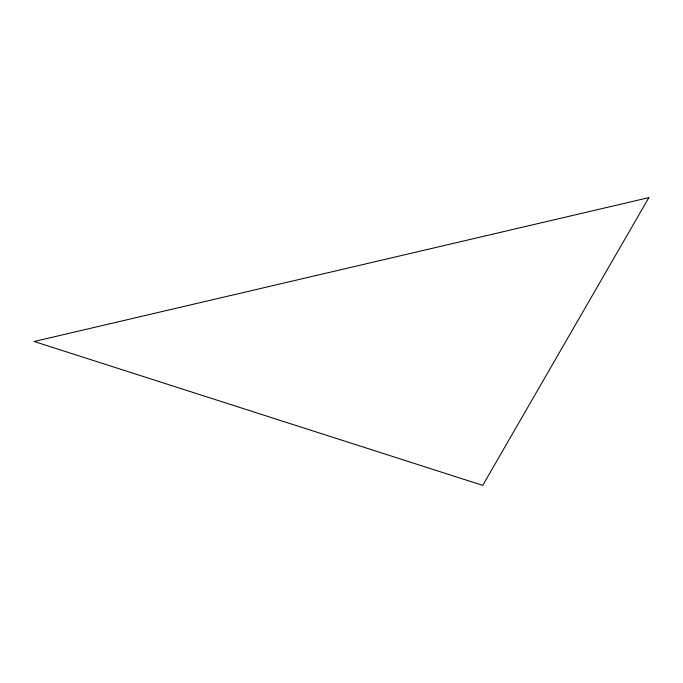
<?xml version="1.0" encoding="UTF-8"?>
<svg xmlns="http://www.w3.org/2000/svg" width="683" height="683" viewBox="0 0 683 683"><rect width="100%" height="100%" fill="white"/><g stroke="black" fill="none" stroke-linecap="round" stroke-linejoin="round"><path stroke-width="1.02" d="M648.85 197.626L482.719 485.374L34.15 341.5L648.85 197.626"/></g></svg>
